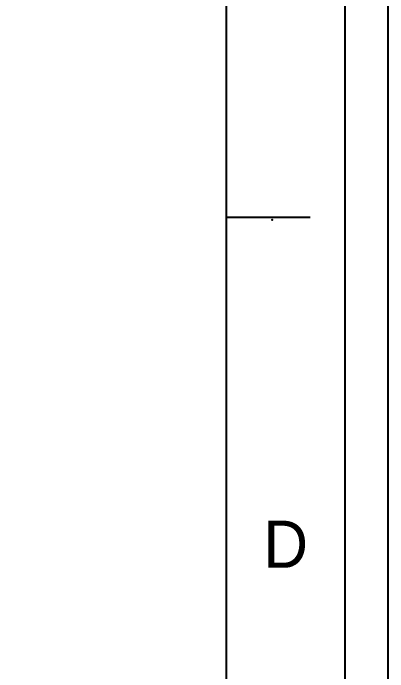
# Model space of a CAD drawing. Extents: x 10469 to 11055, y -15402 to -14985.
# Drawn here: x 11011.9 to 11055.4, y -15284.2 to -15207.7 of the extents above; entities that cross this region are included whole.
import ezdxf

# ---------------------------------------------------------------- set-up
doc = ezdxf.new("R2010")
doc.units = 0
doc.header["$MEASUREMENT"] = 0
doc.layers.get('0').update_dxf_attribs({"linetype": 'CONTINUOUS'})
doc.layers.get('DEFPOINTS').update_dxf_attribs({"linetype": 'CONTINUOUS'})
doc.layers.add('DIM', color=2, linetype='CONTINUOUS')
doc.styles.get("Standard").update_dxf_attribs({"font": ''})
doc.styles.get('Standard').set_extended_font_data('Gulim')

msp = doc.modelspace()

# ---------------------------------------------------------------- linework, layer by layer
for p, q in [((11036.691, -15383.419), (11036.691, -15003.375)), ((11036.691, -15231.402), (11046.393, -15231.402))]:
    msp.add_line(p, q)
msp.add_point((11041.964, -15231.697))
at = {"layer": 'DEFPOINTS', "color": 7}
msp.add_lwpolyline([(10469.171, -14984.655), (11055.411, -14984.655), (11055.411, -15402.139), (10469.171, -15402.139)], close=True, dxfattribs=at)
at = {"layer": 'DIM', "color": 7}
msp.add_lwpolyline([(10474.171, -14989.655), (11050.411, -14989.655), (11050.411, -15397.139), (10474.171, -15397.139)], close=True, dxfattribs=at)

# ---------------------------------------------------------------- texts
at = {"insert": (11043.551, -15269.406), "char_height": 5.488, "attachment_point": 5}
msp.add_mtext_dynamic_manual_height_columns('D', width=9.702, gutter_width=12.127, heights=[0], dxfattribs=at)

doc.saveas('drawing.dxf')
